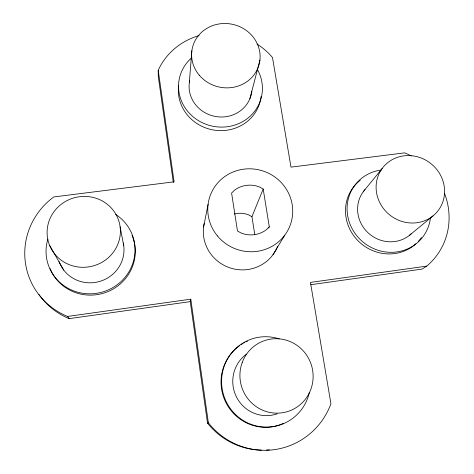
<?xml version="1.0" encoding="UTF-8"?>
<svg xmlns="http://www.w3.org/2000/svg" width="474" height="474" viewBox="0 0 474 474"><rect width="100%" height="100%" fill="white"/><g stroke="black" fill="none" stroke-linecap="round" stroke-linejoin="round"><path stroke-width="0.71" d="M191.852 50.789L189.316 82.826A31.551 29.678 12.8 0 0 216.938 116.717A31.551 29.678 12.8 0 0 251.824 91.221M203.571 227.028L208.068 204.501M261.405 450.122A71.485 70.176 74.9 0 1 207.529 423.14L190.264 301.636L190.785 299.183L67.551 316.448A71.764 69.465 -15.8 0 1 53.787 196.941L174.088 181.826L158.215 70.282A67.681 63.806 12.9 0 1 199.08 35.586M249.887 98.716L259.93 60.062M254.781 234.654L251.937 216.701L263.189 189.031L259.556 187.017A25.59 24.778 21.2 0 0 234.482 190.216L231.596 193.066L237.462 230.98L241.136 233.024A25.59 24.778 21.2 0 0 266.429 229.665L269.297 226.762L263.189 189.031M268.628 228.077L269.297 226.762M272.953 254.763L284.779 235.157M363.197 191.81L382.133 168.531M409.548 235.264L432.981 215.919A35.04 32.907 37.9 0 0 421.291 158.055A35.04 32.907 37.9 0 0 376.771 193.925A35.04 32.907 37.9 0 0 432.981 215.919M444.523 193.398A68.825 65.264 38.6 0 1 426.689 266.127L422.204 269.072L310.82 284.708M207.529 423.14L208.376 422.826A72.753 71.408 74.2 0 0 275.441 449.482A72.753 71.408 74.2 0 0 330.935 403.777L310.446 282.415L426.689 266.127M38.957 294.437A70.519 68.303 -16.2 0 0 69.198 318.635L190.264 301.636M251.937 216.701L248.708 214.906A22.758 22.189 21.2 0 0 234.215 213.999M67.551 316.448L69.198 318.635M49.586 245.325L63.8 270.156M120.123 226.845A36.741 35.366 -14.2 0 1 69.477 264.753A36.741 35.366 -14.2 0 1 61.638 203.974A36.741 35.366 -14.2 0 1 120.123 226.845L123.744 245.775M190.785 299.183L208.376 422.826M173.342 182.543L158.263 76.397L158.215 70.282M277.717 246.16A38.584 37.588 21.2 0 1 230.856 268.148A38.584 37.588 21.2 0 1 204.17 223.562M269.386 449.826A71.485 70.176 74.9 0 1 266.483 450.039M411.236 155.958A68.825 65.264 38.6 0 0 404.63 152.859L290.983 167.138L272.479 57.49A67.681 63.806 12.9 0 0 256.979 44.005M123.264 243.014A33.458 32.345 -16.3 0 1 99.552 281.479A33.458 32.345 -16.3 0 1 59.054 261.464M261.067 96.483A41.599 39.17 12.8 0 1 215.054 130.243A41.599 39.17 12.8 0 1 178.651 85.438M132.015 235.341A44.224 42.761 -16.5 0 1 107.515 291.783A44.224 42.761 -16.5 0 1 50.078 268.562M283.316 423.424A44.864 43.993 75.4 0 1 226.963 404.535A44.864 43.993 75.4 0 1 239.388 345.813M241.165 344.598A44.864 43.993 75.4 0 1 242.386 343.834M243.63 343.111A44.864 43.993 75.4 0 1 244.898 342.435M246.178 341.801A44.864 43.993 75.4 0 1 247.469 341.215M415.834 243.843A42.334 40.094 38.8 0 1 356.205 238.795A42.334 40.094 38.8 0 1 360.234 180.25M421.416 237.527A42.334 40.094 38.8 0 1 418.341 241.355M189.416 82.132A31.551 29.678 12.8 0 1 189.665 80.74M411.183 233.836A32.025 30.306 38.7 0 1 367.753 232.503A32.025 30.306 38.7 0 1 365.004 189.582M277.136 413.838A33.95 33.287 75 0 1 236.597 397.218A33.95 33.287 75 0 1 246.439 354.155M115.692 214.461A44.615 43.128 -16.3 0 1 129.698 270.447A44.615 43.128 -16.3 0 1 73.6 290.864A44.615 43.128 -16.3 0 1 47.85 239.151M257.24 69.222A42.073 39.567 12.8 0 1 244.027 120.84A42.073 39.567 12.8 0 1 188.113 111.846A42.073 39.567 12.8 0 1 190.874 58.545M309.356 392.431A45.267 44.384 75.1 0 1 255.024 425.628A45.267 44.384 75.1 0 1 223.26 369.193A45.267 44.384 75.1 0 1 279.227 338.898M430.428 218.052A42.701 40.409 38.7 0 1 388.135 252.215A42.701 40.409 38.7 0 1 347.217 212.145A42.701 40.409 38.7 0 1 381.369 170.018M217.43 235.916A42.648 41.303 21.2 0 0 290.011 225.701A42.648 41.303 21.2 0 0 243.304 169.218A42.648 41.303 21.2 0 0 217.43 235.916M199.222 75.141A34.377 32.066 13.2 0 0 257.838 68.161A34.377 32.066 13.2 0 0 220.517 23.747A34.377 32.066 13.2 0 0 199.222 75.141M242.25 362.409A37.304 36.528 71.3 0 0 282.51 412.736A37.304 36.528 71.3 0 0 304.806 352.674A37.304 36.528 71.3 0 0 242.25 362.409"/></g></svg>
